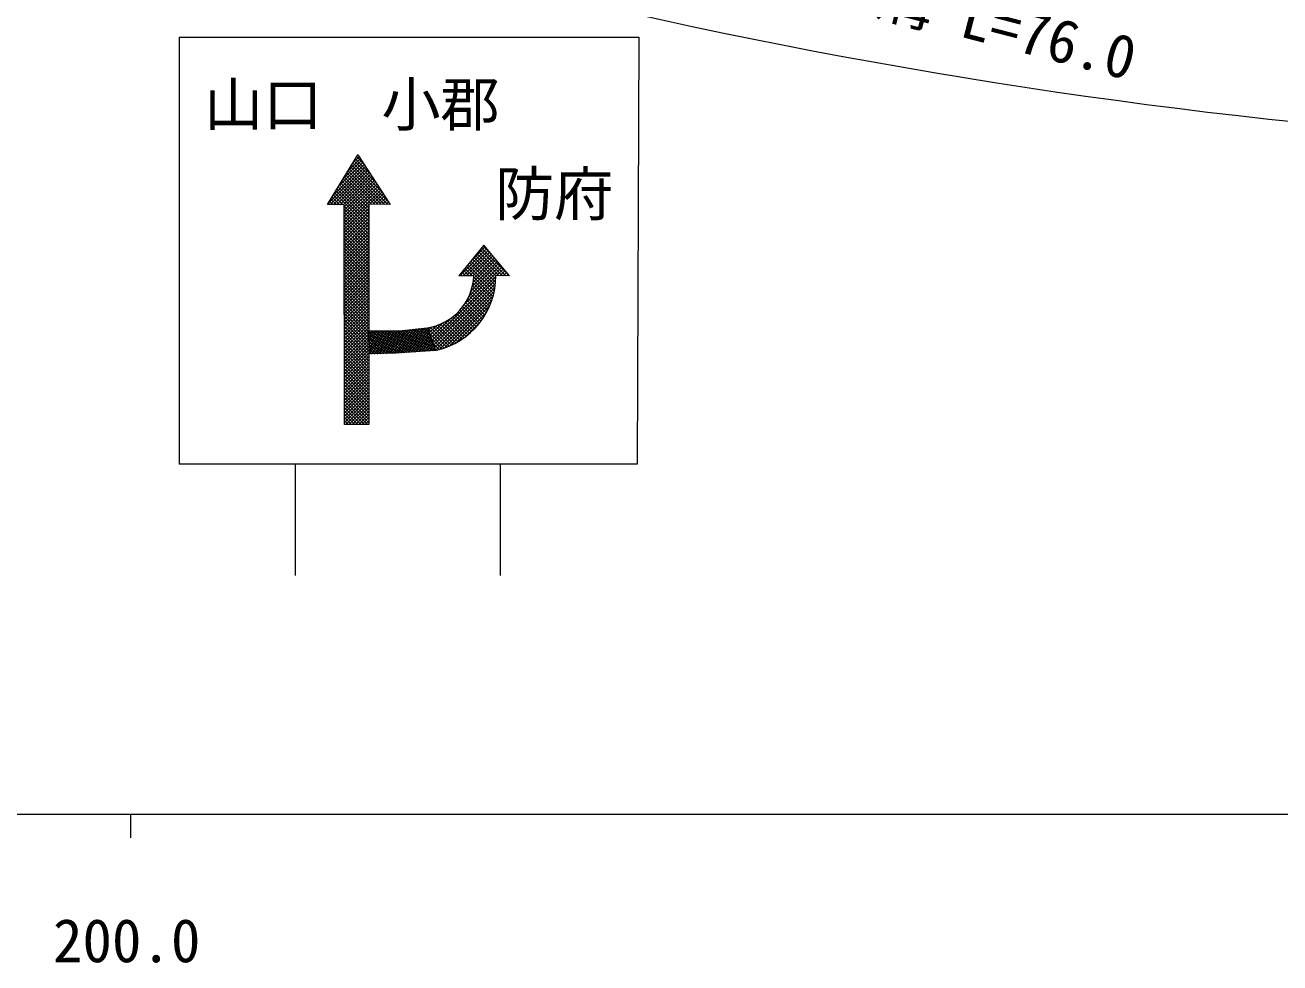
# Model space of a CAD drawing. Units: millimetres, scale not verified. Extents: x 40000 to 680000, y 20000 to 380000.
# Drawn here: x 263548 to 316600, y 198715 to 238370 of the extents above; entities that cross this region are included whole.
import ezdxf
from ezdxf.enums import TextEntityAlignment as Align

# ---------------------------------------------------------------- set-up
doc = ezdxf.new("R2010")
doc.units = ezdxf.units.MM
doc.header["$LTSCALE"] = 1000
for name, color, linetype, lineweight in [('M-STR-HTXT', 7, 'Continuous', 13), ('M-STR-STRC', 7, 'Continuous', 13), ('M-TTL-BAND', 7, 'Continuous', 13)]:
    doc.layers.add(name, color=color, linetype=linetype, lineweight=lineweight)
doc.styles.add('ＭＳ ゴシック', font='')
doc.styles.get('ＭＳ ゴシック').set_extended_font_data('MS Gothic')

msp = doc.modelspace()

# ---------------------------------------------------------------- linework, layer by layer
at = {"layer": 'M-STR-HTXT'}
msp.add_arc((342761, 477883), 244938, 250.06072, 269.54659, dxfattribs=at)
at = {"layer": 'M-STR-STRC'}
for p, q in [((270062, 237866), (270062, 219799)), ((276363, 230829), (277937, 232390)), ((276570, 231170), (277883, 232473)), ((276776, 231511), (277830, 232556)), ((276983, 231853), (277776, 232639)), ((277189, 232194), (277722, 232722)), ((278879, 230790), (277302, 232380)), ((278900, 230906), (277354, 232465)), ((277396, 232535), (277668, 232805)), ((278642, 231304), (277406, 232551)), ((278384, 231701), (277457, 232636)), ((278126, 232099), (277509, 232721)), ((277868, 232496), (277561, 232807)), ((277602, 232876), (277614, 232888)), ((276453, 230783), (277991, 232307)), ((276588, 230780), (278045, 232224)), ((276722, 230777), (278099, 232141)), ((276857, 230774), (278152, 232058)), ((276992, 230771), (278206, 231975)), ((278083, 230768), (276992, 231868)), ((277043, 230686), (278260, 231893)), ((278195, 230793), (277044, 231953)), ((278332, 230792), (277096, 232039)), ((278468, 230792), (277147, 232124)), ((278605, 230791), (277199, 232209)), ((278742, 230790), (277251, 232295)), ((278083, 229943), (276682, 231356)), ((278083, 230081), (276734, 231442)), ((278083, 230218), (276786, 231527)), ((278083, 230356), (276837, 231612)), ((278083, 230493), (276889, 231698)), ((278083, 230631), (276941, 231783)), ((277043, 230550), (278314, 231810)), ((277043, 230414), (278368, 231727)), ((277044, 230278), (278421, 231644)), ((277044, 230141), (278475, 231561)), ((277044, 230005), (278529, 231478)), ((277044, 229869), (278583, 231395)), ((278113, 230793), (278637, 231312)), ((276433, 230783), (276372, 230844)), ((276572, 230780), (276424, 230930)), ((276711, 230777), (276476, 231015)), ((276851, 230774), (276527, 231100)), ((276990, 230771), (276579, 231186)), ((278083, 229806), (276631, 231271)), ((278250, 230793), (278690, 231229)), ((278387, 230792), (278744, 231146)), ((278524, 230791), (278798, 231063)), ((278661, 230791), (278852, 230980)), ((278797, 230790), (278906, 230897)), ((278934, 230790), (278959, 230815)), ((278083, 229668), (277043, 230717)), ((278083, 229531), (277043, 230580)), ((278083, 229393), (277043, 230442)), ((277044, 229733), (278083, 230763)), ((277044, 229597), (278083, 230627)), ((277044, 229461), (278083, 230490)), ((277044, 229324), (278083, 230354)), ((278083, 229256), (277044, 230305)), ((277044, 229188), (278083, 230218)), ((278083, 229119), (277044, 230167)), ((278083, 228981), (277044, 230030)), ((278084, 228844), (277044, 229892)), ((278084, 228706), (277044, 229755)), ((277045, 229052), (278083, 230082)), ((277045, 228916), (278083, 229946)), ((277045, 228780), (278083, 229809)), ((278084, 228569), (277044, 229617)), ((278084, 228431), (277044, 229479)), ((278084, 228294), (277044, 229342)), ((278084, 228156), (277044, 229204)), ((277045, 228644), (278083, 229673)), ((277045, 228507), (278083, 229537)), ((277045, 228371), (278083, 229401)), ((277045, 228235), (278083, 229264)), ((277045, 228099), (278083, 229128)), ((278084, 228019), (277045, 229067)), ((277045, 227963), (278083, 228992)), ((278084, 227881), (277045, 228929)), ((277045, 227827), (278084, 228856)), ((278084, 227744), (277045, 228792)), ((278084, 227606), (277045, 228654)), ((277046, 227690), (278084, 228720)), ((282949, 229062), (281891, 227774)), ((281923, 227773), (283068, 228918)), ((282062, 227770), (283132, 228841)), ((282200, 227767), (283197, 228764)), ((282338, 227764), (283261, 228686)), ((282388, 228379), (283004, 228995)), ((282655, 228704), (283586, 227774)), ((282719, 228782), (283731, 227771)), ((282783, 228860), (283876, 227767)), ((282847, 228937), (284021, 227763)), ((282910, 229015), (283370, 228556)), ((284029, 227763), (282949, 229062)), ((278084, 227469), (277045, 228517)), ((278084, 227331), (277045, 228379)), ((278084, 227194), (277045, 228242)), ((277046, 227554), (278084, 228583)), ((277046, 227418), (278084, 228447)), ((277046, 227282), (278084, 228311)), ((277046, 227146), (278084, 228175)), ((282101, 226536), (283711, 228146)), ((282209, 228161), (283359, 227011)), ((282273, 228239), (283384, 227127)), ((282298, 226875), (283646, 228223)), ((282336, 228316), (283406, 227247)), ((282395, 227114), (283582, 228300)), ((282400, 228394), (283423, 227371)), ((282455, 227315), (283518, 228378)), ((282464, 228472), (283436, 227499)), ((282477, 227761), (283325, 228609)), ((282491, 227493), (283454, 228455)), ((282513, 227655), (283389, 228532)), ((282528, 228549), (283444, 227633)), ((282591, 228627), (283446, 227772)), ((278084, 227056), (277045, 228104)), ((278084, 226919), (277045, 227967)), ((278084, 226781), (277045, 227829)), ((277046, 227010), (278084, 228039)), ((277046, 226873), (278084, 227902)), ((277046, 226737), (278084, 227766)), ((278084, 226644), (277046, 227691)), ((277046, 226601), (278084, 227630)), ((280769, 225063), (283446, 227740)), ((280808, 224961), (283442, 227595)), ((282520, 227760), (281891, 227774)), ((281954, 227850), (282033, 227771)), ((282018, 227928), (282178, 227767)), ((282081, 228006), (282323, 227764)), ((282145, 228083), (282468, 227761)), ((282517, 227711), (283330, 226898)), ((284029, 227763), (283446, 227778)), ((283483, 227777), (283775, 228069)), ((283621, 227773), (283839, 227992)), ((283759, 227770), (283903, 227914)), ((283897, 227766), (283967, 227837)), ((278085, 226506), (277046, 227554)), ((278085, 226369), (277046, 227416)), ((278085, 226231), (277046, 227279)), ((278085, 226094), (277046, 227141)), ((277047, 226465), (278084, 227494)), ((277047, 226329), (278084, 227358)), ((277047, 226193), (278084, 227221)), ((277047, 226057), (278084, 227085)), ((280848, 224860), (283431, 227442)), ((280888, 224758), (283411, 227281)), ((280928, 224657), (283381, 227109)), ((282398, 227123), (283139, 226383)), ((282432, 227230), (283183, 226480)), ((282461, 227343), (283224, 226580)), ((282486, 227460), (283262, 226683)), ((282505, 227582), (283298, 226789)), ((278085, 225956), (277046, 227004)), ((278085, 225819), (277046, 226866)), ((278085, 225681), (277046, 226729)), ((278085, 225544), (277046, 226591)), ((277047, 225920), (278084, 226949)), ((277047, 225784), (278084, 226813)), ((277047, 225648), (278084, 226676)), ((277047, 225512), (278085, 226540)), ((281063, 224650), (283337, 226924)), ((281266, 224711), (283276, 226721)), ((282115, 226557), (282822, 225851)), ((282171, 226643), (282881, 225934)), ((282224, 226732), (282937, 226019)), ((282273, 226824), (282991, 226106)), ((282319, 226920), (283043, 226196)), ((282360, 227019), (283092, 226288)), ((278085, 225406), (277047, 226454)), ((277047, 225376), (278085, 226404)), ((278085, 225269), (277047, 226316)), ((278085, 225131), (277047, 226179)), ((278085, 224994), (277047, 226041)), ((277048, 225240), (278085, 226268)), ((277048, 225103), (278085, 226132)), ((281495, 224799), (283188, 226492)), ((281638, 226045), (282348, 225335)), ((281715, 226109), (282422, 225402)), ((281769, 224932), (283055, 226218)), ((281789, 226176), (282494, 225471)), ((281861, 226246), (282564, 225543)), ((281929, 226320), (282632, 225617)), ((281994, 226396), (282698, 225692)), ((282056, 226475), (282761, 225771)), ((278085, 224856), (277047, 225903)), ((278085, 224719), (277047, 225766)), ((278085, 224581), (277047, 225628)), ((278085, 224444), (277047, 225491)), ((277048, 224967), (278085, 225995)), ((277048, 224831), (278085, 225859)), ((277048, 224695), (278085, 225723)), ((277048, 224559), (278085, 225587)), ((278972, 224492), (279772, 225480)), ((279081, 224496), (279889, 225494)), ((279191, 224500), (280007, 225508)), ((279304, 224508), (280125, 225521)), ((279417, 224516), (280242, 225535)), ((279529, 224523), (280360, 225548)), ((279642, 224531), (280477, 225562)), ((279724, 225475), (280794, 224609)), ((279755, 224538), (280575, 225552)), ((279840, 225488), (280903, 224627)), ((279955, 225501), (280850, 224777)), ((280070, 225515), (280797, 224926)), ((280185, 225528), (280744, 225075)), ((280300, 225541), (280691, 225225)), ((280415, 225555), (280638, 225374)), ((280530, 225568), (280585, 225524)), ((280569, 225570), (280572, 225573)), ((280576, 225551), (281376, 224751)), ((280609, 225469), (280750, 225610)), ((280649, 225367), (280951, 225669)), ((280676, 225593), (281477, 224791)), ((280689, 225266), (281190, 225767)), ((280729, 225164), (281528, 225964)), ((280790, 225620), (281575, 224835)), ((280899, 225652), (281671, 224881)), ((281004, 225688), (281764, 224929)), ((281105, 225729), (281854, 224980)), ((281203, 225773), (281942, 225033)), ((281296, 225821), (282028, 225089)), ((281387, 225872), (282111, 225147)), ((281473, 225927), (282192, 225208)), ((281557, 225984), (282271, 225270)), ((282166, 225187), (282799, 225821)), ((278086, 224306), (277047, 225353)), ((277048, 224423), (278085, 225451)), ((277048, 224286), (278085, 225314)), ((278086, 224169), (277048, 225216)), ((277048, 224150), (278085, 225178)), ((278086, 224031), (277048, 225078)), ((278086, 223894), (277048, 224941)), ((277049, 224014), (278085, 225042)), ((278086, 225371), (278146, 225445)), ((278086, 225240), (278251, 225444)), ((278086, 225109), (278356, 225443)), ((278086, 225417), (279216, 224502)), ((278086, 225310), (279091, 224496)), ((278086, 225203), (278965, 224492)), ((278087, 224978), (278462, 225441)), ((278087, 224847), (278567, 225440)), ((278087, 225097), (278839, 224488)), ((278087, 224990), (278712, 224483)), ((278088, 224716), (278672, 225438)), ((278088, 224585), (278778, 225437)), ((278096, 224463), (278884, 225436)), ((278183, 225445), (279337, 224510)), ((278205, 224466), (278991, 225436)), ((278315, 224470), (279097, 225437)), ((278317, 225443), (279458, 224518)), ((278424, 224474), (279204, 225437)), ((278450, 225441), (279580, 224527)), ((278534, 224477), (279311, 225437)), ((278584, 225439), (279701, 224535)), ((278643, 224481), (279419, 225440)), ((278718, 225438), (279823, 224543)), ((278753, 224485), (279537, 225453)), ((278851, 225436), (279944, 224551)), ((278862, 224488), (279654, 225467)), ((278983, 225436), (280065, 224559)), ((279114, 225437), (280187, 224568)), ((279245, 225437), (280308, 224576)), ((279377, 225437), (280430, 224584)), ((279494, 225448), (280551, 224592)), ((279609, 225462), (280672, 224601)), ((279868, 224546), (280608, 225460)), ((279980, 224554), (280640, 225368)), ((280093, 224561), (280672, 225277)), ((280206, 224569), (280705, 225185)), ((280318, 224577), (280737, 225094)), ((280431, 224584), (280770, 225002)), ((280668, 225318), (281272, 224713)), ((280760, 225084), (281165, 224679)), ((278086, 223756), (277048, 224803)), ((278086, 223619), (277048, 224666)), ((278086, 223481), (277048, 224528)), ((277049, 223878), (278085, 224906)), ((277049, 223742), (278085, 224770)), ((277049, 223606), (278085, 224633)), ((277049, 223469), (278085, 224497)), ((278087, 224883), (278586, 224479)), ((278087, 224776), (278460, 224475)), ((278088, 224670), (278333, 224471)), ((278088, 224563), (278207, 224466)), ((280544, 224592), (280802, 224911)), ((280657, 224599), (280835, 224819)), ((280769, 224607), (280867, 224728)), ((280852, 224851), (281055, 224648)), ((280882, 224615), (280899, 224636)), ((280943, 224620), (280906, 224616)), ((278086, 223344), (277048, 224391)), ((278086, 223206), (277048, 224253)), ((278086, 223069), (277048, 224115)), ((277049, 223333), (278085, 224361)), ((277049, 223197), (278086, 224225)), ((277049, 223061), (278086, 224088)), ((278086, 222931), (277049, 223978)), ((277049, 222925), (278086, 223952)), ((278086, 222794), (277049, 223840)), ((278086, 222656), (277049, 223703)), ((278086, 222519), (277049, 223565)), ((278086, 222382), (277049, 223428)), ((277050, 222789), (278086, 223816)), ((277050, 222652), (278086, 223680)), ((277050, 222516), (278086, 223544)), ((277050, 222380), (278086, 223407)), ((278086, 222244), (277049, 223290)), ((278086, 222107), (277049, 223153)), ((278087, 221969), (277049, 223015)), ((278087, 221832), (277049, 222878)), ((277050, 222244), (278086, 223271)), ((277050, 222108), (278086, 223135)), ((277050, 221972), (278086, 222999)), ((277050, 221835), (278086, 222863)), ((278087, 221694), (277050, 222740)), ((277050, 221699), (278086, 222726)), ((278087, 221557), (277050, 222603)), ((277050, 221563), (278086, 222590)), ((278028, 221479), (277050, 222465)), ((277891, 221479), (277050, 222327)), ((277103, 221479), (278086, 222454)), ((277240, 221479), (278086, 222318)), ((277755, 221479), (277050, 222190)), ((277619, 221479), (277050, 222052)), ((277482, 221479), (277050, 221915)), ((277346, 221479), (277050, 221777)), ((277378, 221479), (278086, 222182)), ((277515, 221479), (278087, 222045)), ((277653, 221479), (278087, 221909)), ((277790, 221479), (278087, 221773)), ((277210, 221479), (277050, 221640)), ((277074, 221479), (277051, 221502)), ((277928, 221479), (278087, 221637)), ((278065, 221479), (278087, 221500)), ((274965, 219799), (274965, 215102)), ((283631, 219799), (283631, 215102))]:
    msp.add_line(p, q, dxfattribs=at)
msp.add_lwpolyline([(270062, 237866), (289492, 237866), (289426, 219799), (270062, 219799)], dxfattribs=at)
for points in [[(277043, 230770), (276336, 230785), (277612, 232891), (278976, 230789), (278083, 230793), (278087, 221479), (277051, 221479)], [(278809, 225436), (279396, 225437), (280568, 225572), (280906, 224616), (279161, 224498), (278088, 224463), (278086, 225446)]]:
    msp.add_lwpolyline(points, close=True, dxfattribs=at)
for centre, radius, start, end in [((280190, 227875), 2333, 279.3247, 357.1689), ((280232, 227755), 3214, 282.774, 0.4085)]:
    msp.add_arc(centre, radius, start, end, dxfattribs=at)
at = {"layer": 'M-TTL-BAND'}
for p, q in [((40000, 205000), (579000, 205000)), ((268000, 205000), (268000, 204000))]:
    msp.add_line(p, q, dxfattribs=at)

# ---------------------------------------------------------------- texts
at = {"layer": 'M-STR-HTXT', "style": 'ＭＳ ゴシック'}
msp.add_text('側\u3000\u3000溝 L=76.0', height=1833, rotation=345.464, dxfattribs=at).set_placement((301023, 237847), align=Align.BOTTOM_CENTER)
at = {"layer": 'M-STR-STRC', "style": 'ＭＳ ゴシック'}
for s, p in [('山口\u3000小郡', (277362, 233554)), ('防府', (285919, 229768))]:
    msp.add_text(s, height=1833, dxfattribs=at).set_placement(p, align=Align.BOTTOM_CENTER)
at = {"layer": 'M-TTL-BAND', "style": 'ＭＳ ゴシック'}
msp.add_text('200.0', height=1833, dxfattribs=at).set_placement((267844, 198195), align=Align.BOTTOM_CENTER)

doc.saveas('drawing.dxf')
